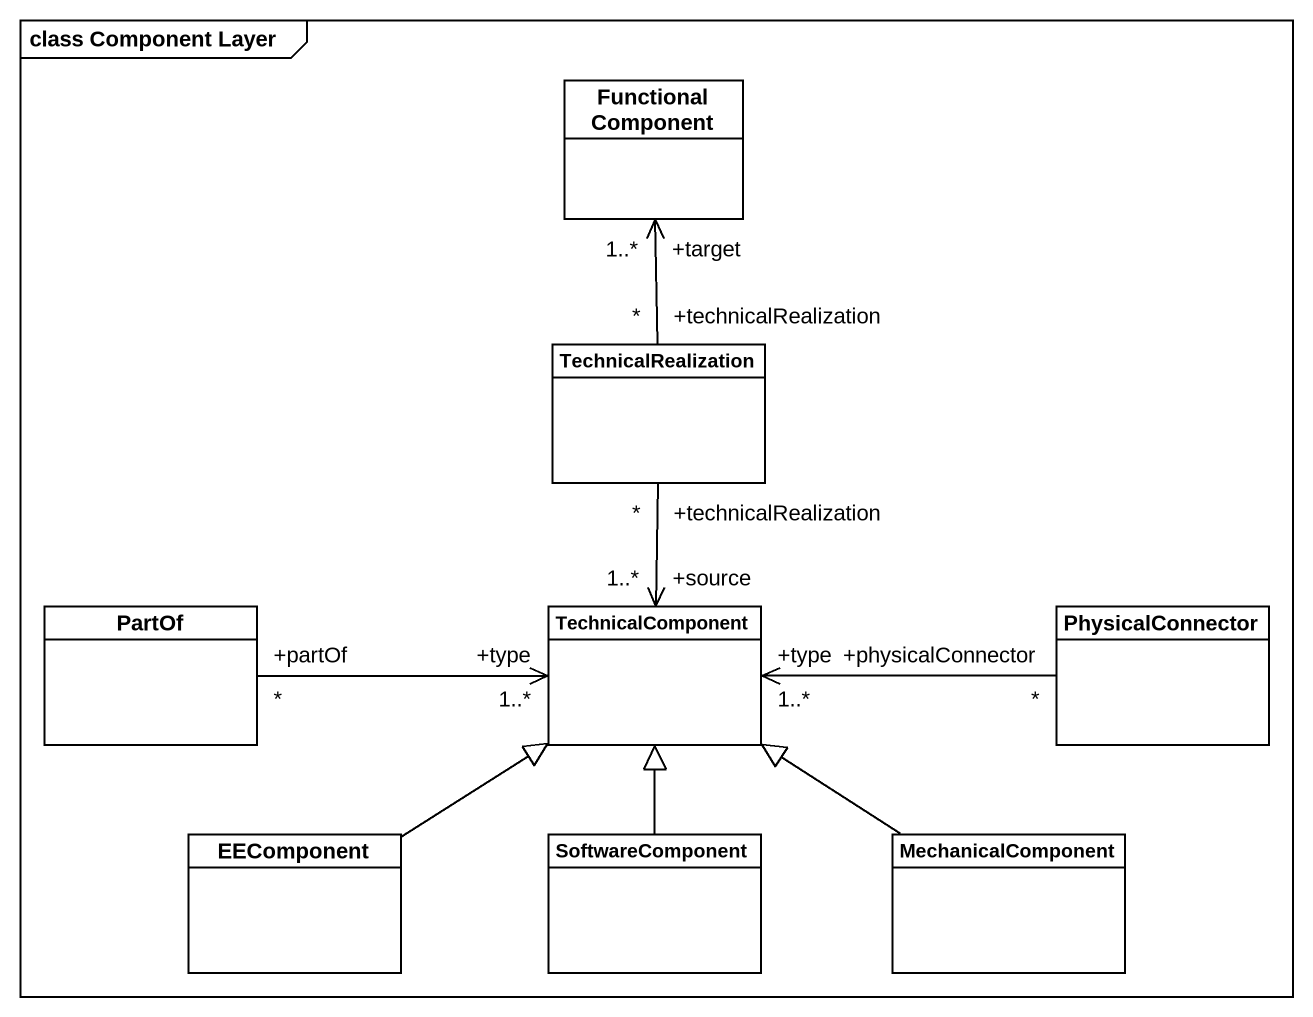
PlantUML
@startuml
mainframe class Component Layer
hide circle
hide empty members
class FunctionalComponent
class TechnicalRealization
class PartOf
class TechnicalComponent
class PhysicalConnector
class EEComponent
class SoftwareComponent
class MechanicalComponent
TechnicalRealization "+technicalRealization\n*" -up-> "+target\n1..*" FunctionalComponent
TechnicalRealization "+technicalRealization\n*" --> "+source\n1..*" TechnicalComponent
PartOf "+partOf\n*" -right-> "+type\n1..*" TechnicalComponent
PhysicalConnector "+physicalConnector\n*" -left-> "+type\n1..*" TechnicalComponent
EEComponent -up-|> TechnicalComponent
SoftwareComponent -up-|> TechnicalComponent
MechanicalComponent -up-|> TechnicalComponent
@enduml
